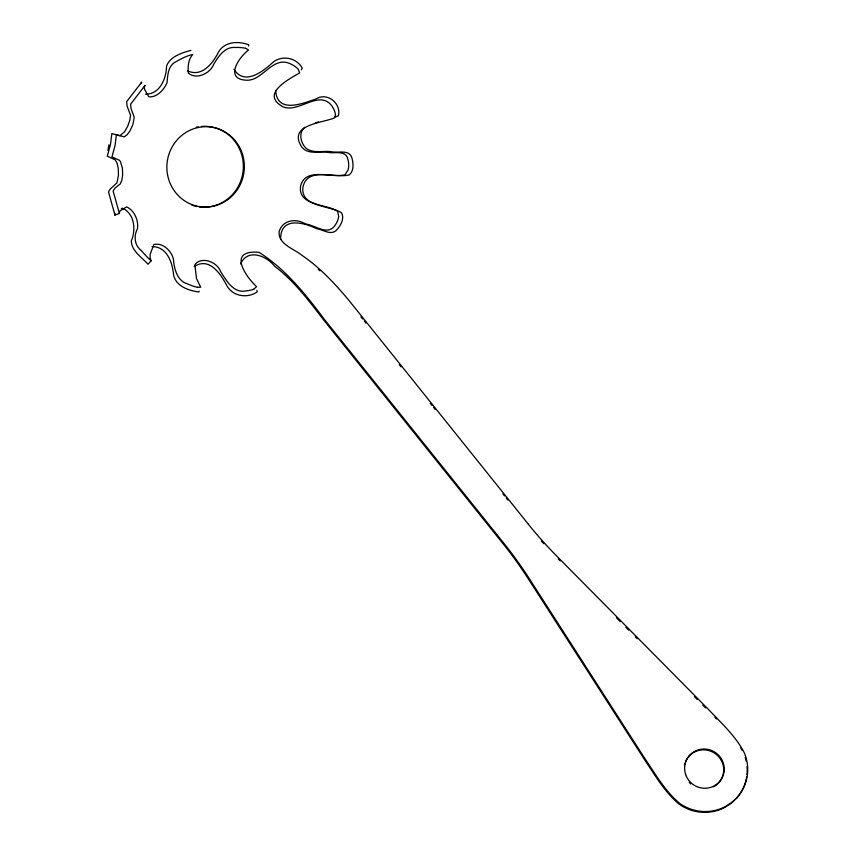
<?xml version="1.0" encoding="UTF-8"?>
<svg xmlns="http://www.w3.org/2000/svg" width="855" height="855" viewBox="0 0 855 855"><rect width="100%" height="100%" fill="white"/><g stroke="black" fill="none" stroke-linecap="round" stroke-linejoin="round"><path stroke-width="1.28" d="M275.599 90.299C277.052 114.014 302.413 103.647 316.061 98.945C327.572 91.709 341.776 104.064 338.313 115.906L335.128 116.975M107.944 150.427L108.927 144.752M140.861 83.672L141.791 82.037L126.69 101.606L127.042 105.967L130.537 115.179L129.864 120.192L127.641 126.358L124.488 131.841L119.999 135.635L111.823 133.615L110.466 144.591L107.281 156.144L115.126 159.832L117.007 162.995L118.214 168.125L118.46 175.414L116.868 182.97L110.306 188.944L108.489 191.851L114.955 215.065L119.369 213.419L113.127 191.018L114.88 188.196L120.277 183.878L121.816 180.309L122.65 175.243L122.415 168.189L120.405 161.563L119.476 160.312L111.962 156.914L115.051 145.532L116.355 134.94L124.221 136.789L127 134.855L129.907 131.039L132.856 124.648L134.246 117.274L130.975 108.382L130.644 104.171L145.126 85.297L144.324 86.857L144.484 89.241L148.802 96.818C157.053 97.588 164.107 89.679 167.056 82.604C167.719 75.721 167.89 67.256 174.067 62.8C179.978 59.465 186.112 55.832 192.792 54.485C188.218 59.412 187.694 66.765 188.389 73.124C196.148 80.039 210.373 73.509 213.665 64.328C218.356 56.569 224.651 46.651 235.061 47.453M240.576 263.949C247.619 248.11 266.504 255.666 274.637 266.258C294.27 281.038 309.018 301.046 323.938 320.315L503.413 544.197A404.736 395.94 32.2 0 1 528.369 578.974L644.959 760.287C655.315 775.645 664.837 792.232 679.212 804.224A43.552 42.611 32.1 0 0 724.474 807.612L731.1 803.39L736.796 798.014M114.901 213.269L114.848 215.15M190.943 50.402C183.387 52.305 169.579 56.398 166.533 66.273C166.372 78.489 159.778 94.542 145.478 94.114M248.559 45.988L248.762 44.823C238.769 40.88 224.929 41.414 218.73 51.653C213.13 63.035 201.972 77.73 187.512 70.783M121.335 208.577L122.468 208.203C134.737 213.75 136.052 229.813 131.296 240.95C131.552 251.06 141.855 257.259 147.968 264.238L151.175 260.786L150.138 257.964L150.095 254.534L153.815 244.541C163.508 242.072 173.779 252.781 173.725 262.378C174.869 270.982 178.075 281.103 187.373 283.839A10.549 1.785 21.6 0 0 197.377 287.269M304.626 127.331C298.192 132.781 300.682 143.373 306.314 148.471C313.667 153.847 323.639 150.384 332.103 151.805C338.772 153.056 349.962 149.251 352.046 158.421C353.436 163.765 353.949 171.011 349.257 174.88C334.743 178.813 308.003 166.383 303.033 186.625C299.763 207.188 329.378 205.082 341.605 212.852C344.779 218.923 340.386 226.286 336.026 230.636C330.308 235.478 322.816 229.45 316.596 228.659C303.204 222.118 280.184 216.668 280.654 239.24M194.16 266.61C209.251 256.65 220.472 273.696 226.661 285.196C232.304 296.482 247.341 298.673 257.152 291.983L256.853 290.369M301.334 69.821L302.285 68.176C296.236 57.082 280.387 54.453 271.313 63.804C261.459 72.686 243.964 85.393 233.96 69.266M253.785 289.193L256.553 286.66C244.241 275 227.879 249.575 259.022 252.311C285.591 269.143 305.78 294.441 324.451 319.481L503.937 543.374A404.736 396.025 32.1 0 1 528.956 578.108L645.482 759.464C655.828 774.812 665.35 791.409 679.725 803.401A43.552 42.611 32.1 0 0 724.997 806.789L731.613 802.556L737.309 797.191A43.552 42.611 32.1 0 0 744.395 752.999C735.888 736.315 721.695 723.448 708.977 709.981L556.947 556.284A404.746 396.025 32.1 0 1 528.39 524.307M315.388 122.928L318.455 121.838M152.051 246.603C167.27 246.539 172.507 262.848 173.618 275.299C176.312 286.51 188.827 290.647 198.905 291.993L199.108 291.127M197.409 287.291L200.69 287.216L196.458 278.463L194.887 264.612C201.705 255.88 217.512 262.111 220.708 271.74C226.447 280.611 233.501 293.628 246.176 290.86A10.559 3.099 -5.1 0 0 253.764 289.193M245.609 48.308L248.527 50.028C238.192 57.819 223.828 80.039 247.694 80.242C263.062 79.761 272.67 56.622 289.247 63.302A10.549 3.57 28.1 0 1 298.149 69.137L299.667 72.921C288.263 79.494 260.251 94.061 282.77 106.704C298.459 113.726 318.979 89.209 331.708 105.678A10.559 4.574 56.7 0 1 335.16 112.988L335.427 115.104L334.497 117.926C321.352 123.259 287.291 124.851 301.836 147.146C308.27 155.14 319.642 150.918 328.427 152.436C334.893 153.654 345.709 149.988 347.771 158.848A10.549 5.077 86.8 0 1 348.135 169.814L345.035 174.719C331.088 178.471 305.491 166.682 300.597 186.037C297.593 205.734 325.915 203.821 337.661 211.26L338.687 216.668A10.549 4.948 -62.5 0 1 334.102 226.596C326.492 235.424 314.458 224.854 305.406 223.946C296.193 217.982 282.193 220.002 279.125 231.791C277.982 244.284 294.312 248.891 302.253 255.56C320.208 267.743 335.085 283.849 348.936 300.404L528.422 524.286M151.175 260.786L148.556 258.424A10.549 0.599 47.9 0 1 141.289 250.558M318.22 269.314L319.93 270.821M558.304 559.01L560.185 560.912M616.487 617.834L620.238 621.628M625.871 627.324L628.692 630.167M635.254 636.804L637.135 638.706M694.378 696.579L697.199 699.422M702.821 705.119L705.642 707.961M714.908 717.345L716.49 719.002M141.257 250.526C134.395 245.257 133.594 236.162 137.441 228.766C138.809 220.643 134.374 210.245 126.604 206.899L119.946 210.918L119.262 213.504M360.949 316.852L362.616 318.936M364.283 321.02L365.951 323.105M399.349 364.754L401.016 366.838M430.236 403.282L431.903 405.366M433.571 407.45L435.238 409.524M502.858 493.869L504.525 495.953M506.203 498.038L507.87 500.122M740.793 747.965L742.044 750.305M235.061 47.463A10.549 2.276 1.1 0 1 245.588 48.308M211.837 127A40.452 38.977 -83.7 0 1 242.82 173.116A40.452 38.977 -83.7 0 1 198.937 206.835M196.874 206.493A40.452 38.977 -83.7 0 1 194.833 206.044M193.818 205.766A40.452 38.977 -83.7 0 1 191.819 205.147M196.244 127.267A40.452 38.977 -83.7 0 1 198.296 126.861M201.417 126.455A40.452 38.977 -83.7 0 1 210.811 126.818M745.229 757.562A43.552 42.611 32.1 0 1 746.244 761.388M747.024 766.593A43.552 42.611 32.1 0 1 746.992 774.459M746.65 777.045A43.552 42.611 32.1 0 1 736.775 798.036M685.421 762.04A19.932 19.505 32.1 0 1 716.928 754.944A19.932 19.505 32.1 0 1 713.476 786.835M690.872 783.992A19.932 19.505 32.1 0 1 689.226 782.368M684.46 765.311A19.932 19.505 32.1 0 1 685.037 763.109M543.801 543.705A404.746 395.951 32.2 0 1 541.343 540.98M235.499 192.204A40.196 38.732 -83.7 0 0 212.019 127.213A40.196 38.732 -83.7 0 0 169.311 181.249A40.196 38.732 -83.7 0 0 235.499 192.204M685.678 774.63A19.932 19.505 32.2 0 0 719.344 781.833A19.932 19.505 32.2 0 0 708.239 749.461A19.932 19.505 32.2 0 0 685.678 774.63"/></g></svg>
